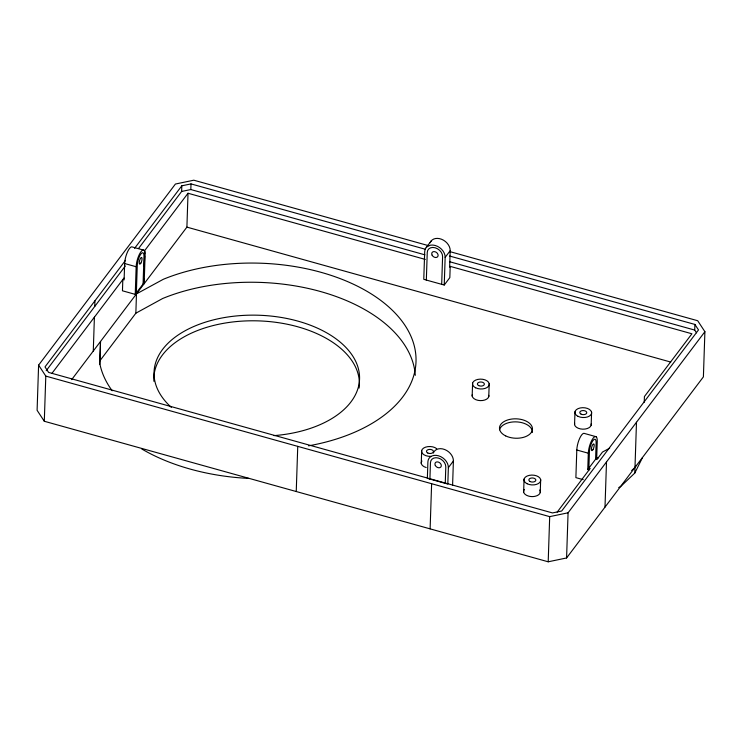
<?xml version="1.0" encoding="UTF-8"?>
<svg xmlns="http://www.w3.org/2000/svg" width="742" height="742" viewBox="0 0 742 742"><rect width="100%" height="100%" fill="white"/><g stroke="black" fill="none" stroke-linecap="round" stroke-linejoin="round"><path stroke-width="1.11" d="M99.799 364.211L100.522 341.468L186.901 227.126L188.023 193.245L425.287 259.422M99.92 360.76L135.86 313.189L136.463 293.897L163.333 279.28A158.677 93.279 1.9 0 1 397.981 316.203A158.677 93.279 1.9 0 1 308.589 445.831M429.043 245.806L193.801 180.204L175.418 184.035L38.603 365.129L37.1 410.298L44.297 421.261L548.199 561.796L566.582 557.965L703.397 376.871L704.9 331.702L697.703 320.739L450.208 251.714M44.297 421.261L45.8 376.101L38.603 365.129M71.677 379.626L93.279 351.04L94.401 317.168M94.753 306.446L94.939 300.807M144.013 250.24L132.503 247.03A11.176 3.46 -74.4 0 0 127.689 251.519A11.176 3.46 -74.4 0 0 124.647 263.521L124.109 279.901L122.829 279.539L122.458 290.799L135.248 294.37L144.189 282.554L145.107 254.896A11.176 3.46 -74.4 0 0 140.934 251.779A11.176 3.46 -74.4 0 0 136.157 266.74L135.248 294.37M136.361 292.886L137.279 265.256A8.375 2.597 -74.4 0 1 140.859 254.042A8.375 2.597 -74.4 0 1 143.994 256.37L143.076 284.038M143.707 284.297L143.892 278.649M144.3 266.23L144.644 256.064M144.718 253.81L144.829 250.425L188.023 193.245M138.541 248.496L181.632 191.464L181.818 185.815L191.009 183.905L425.12 249.191M424.934 254.84L190.824 189.544L191.009 183.905M296.243 491.529L297.746 446.369M441.685 284.316L426.335 280.068L427.253 252.401A8.375 6.261 37.1 0 1 435.146 247.772A8.375 6.261 37.1 0 1 442.594 256.686L441.685 284.316L444.235 285.03L449.828 277.629L450.208 266.369L691.924 333.779L644.418 396.553L644.232 402.303M421.252 463.472L421.679 450.533M429.915 479.063L430.453 462.693A8.375 6.261 37.1 0 1 438.355 458.055A8.375 6.261 37.1 0 1 445.803 466.978L445.256 483.348L427.355 478.349L427.893 461.951A11.176 8.348 37.1 0 1 438.429 455.764A11.176 8.348 37.1 0 1 448.363 467.655L447.816 484.062L446.109 483.589M430.119 528.87L431.621 483.701M444.235 285.03L445.154 257.363L450.19 250.703A11.176 8.348 37.1 0 0 441.592 239.267A11.176 8.348 37.1 0 0 430.156 242.755M450.19 250.703L449.643 267.111L450.208 266.369M452.592 485.203L453.399 460.995A11.176 8.348 37.1 0 0 444.792 449.559A11.176 8.348 37.1 0 0 433.356 453.047M472.172 396.061L472.598 383.141M488.774 396.618L489.201 383.688M523.639 492.029L524.065 479.091M540.241 492.577L540.668 479.638M548.199 561.796L549.692 516.636L45.8 376.101M566.582 557.965L568.075 512.796L704.9 331.702M574.558 424.619L574.985 411.699M596.16 436.723L584.65 433.513A11.176 3.46 -74.4 0 0 579.836 438.003A11.176 3.46 -74.4 0 0 576.803 450.004L575.885 477.635L583.212 479.675M587.766 469.593L588.313 453.214A11.176 3.46 -74.4 0 1 593.081 438.262A11.176 3.46 -74.4 0 1 597.254 441.369L596.716 457.749L587.766 469.593L589.046 469.946L590.168 468.462L588.888 468.109L589.426 451.739A8.375 2.597 -74.4 0 1 593.006 440.516A8.375 2.597 -74.4 0 1 596.141 442.853L595.594 459.224L596.874 459.586L602.476 452.073L609.683 448.149M591.161 425.166L591.597 412.246M604.999 507.111L606.502 461.941M618.707 487.596L620.683 486.52L634.8 473.062L636.488 422.254M696.515 332.824L694.716 330.079L694.902 324.44L449.643 256.036M636.005 465.382L634.994 467.414L631.665 470.586M634.8 473.062L642.387 457.786M125.519 260.331L44.993 366.91L48.592 372.401L552.493 512.935L561.685 511.015L698.5 329.921L694.902 324.44M134.552 248.375L181.818 185.815M46.189 370.722L125.333 265.979M51.894 373.421L123.942 278.065M93.279 351.04L100.522 341.468L99.79 363.404A158.677 93.279 1.9 0 0 112.19 390.756M426.214 247.522L431.25 240.862M448.363 467.655L453.399 460.995M557.177 512.128L589.046 469.946M135.86 313.189L162.702 298.479A158.677 93.279 1.9 0 1 325.478 292.979A158.677 93.279 1.9 0 1 415.288 375.322M181.632 191.464L190.824 189.544M549.692 516.636L568.075 512.796M449.457 261.685L694.716 330.079M186.901 227.126L670.731 362.059M124.647 263.521L136.157 266.74M576.803 450.004L588.313 453.214M596.716 457.749L597.996 458.102M426.335 280.068L423.775 279.289L424.693 251.659A11.176 8.348 37.1 0 1 435.22 245.481A11.176 8.348 37.1 0 1 445.154 257.363M171.337 407.377A102.813 60.436 1.9 0 1 212.203 320.201A102.813 60.436 1.9 0 1 354.722 359.416A102.813 60.436 1.9 0 1 273.974 435.619M153.891 381.286A102.813 60.436 1.9 0 1 258.606 320.887A102.813 60.436 1.9 0 1 359.091 388.094M248.793 478.414A165.661 97.369 1.9 0 1 141.722 448.947M499.542 429.766A16.509 9.711 1.9 0 1 517.619 421.957A16.509 9.711 1.9 0 1 532.339 432.54M426.214 467.543A8.375 4.925 1.9 0 1 421.901 460.967M488.82 395.328A8.375 4.925 1.9 0 1 480.334 400.615A8.375 4.925 1.9 0 1 472.209 394.781M591.207 423.877A8.375 4.925 1.9 0 1 582.72 429.173A8.375 4.925 1.9 0 1 574.605 423.33M539.759 490.026A8.375 4.925 1.9 0 1 536.93 495.73L535.019 496.315A8.375 4.925 1.9 0 1 528.61 496.101L526.737 495.396A8.375 4.925 1.9 0 1 524.288 489.516M430.889 456.367A8.375 4.925 1.9 0 1 422.281 449.309A8.375 4.925 1.9 0 1 436.704 448.678M435.313 465.475A3.487 2.606 37.1 0 0 440.85 467.015A3.487 2.606 37.1 0 0 438.225 462.016A3.487 2.606 37.1 0 0 435.313 465.475M140.906 263.058A3.487 1.085 -74.4 0 0 141.694 257.511A3.487 1.085 -74.4 0 0 139.31 261.87A3.487 1.085 -74.4 0 0 140.906 263.058M432.104 255.183A3.487 2.606 37.1 0 0 437.65 256.732A3.487 2.606 37.1 0 0 435.016 251.723A3.487 2.606 37.1 0 0 432.104 255.183M505.664 435.897A16.509 9.711 1.9 0 0 532.283 430.341A16.509 9.711 1.9 0 0 509.949 419.36A16.509 9.711 1.9 0 0 505.664 435.897M593.053 449.541A3.487 1.085 -74.4 0 0 593.841 443.994A3.487 1.085 -74.4 0 0 591.457 448.353A3.487 1.085 -74.4 0 0 593.053 449.541M578.037 416.345A8.375 4.925 1.9 0 0 591.55 413.526A8.375 4.925 1.9 0 0 580.216 407.961A8.375 4.925 1.9 0 0 578.037 416.345M581.097 414.157A3.487 2.05 2 0 0 586.718 412.979A3.487 2.05 2 0 0 581.997 410.66A3.487 2.05 2 0 0 581.097 414.157M478.701 385.599A3.487 2.05 1.9 0 0 484.331 384.43A3.487 2.05 1.9 0 0 479.61 382.102A3.487 2.05 1.9 0 0 478.701 385.599M475.65 387.797A8.375 4.925 1.9 0 0 489.163 384.977A8.375 4.925 1.9 0 0 477.829 379.403A8.375 4.925 1.9 0 0 475.65 387.797M530.168 481.567A3.487 2.05 1.9 0 0 535.798 480.389A3.487 2.05 1.9 0 0 531.077 478.071A3.487 2.05 1.9 0 0 530.168 481.567M527.117 483.747A8.375 4.925 1.9 0 0 540.63 480.927A8.375 4.925 1.9 0 0 529.296 475.353A8.375 4.925 1.9 0 0 527.117 483.747M427.782 453.01A3.487 2.05 1.9 0 0 433.411 451.832A3.487 2.05 1.9 0 0 428.69 449.513A3.487 2.05 1.9 0 0 427.782 453.01"/></g></svg>
